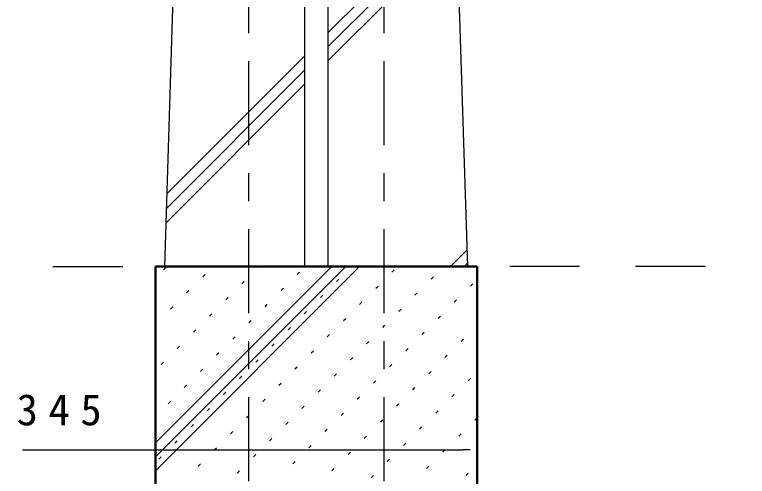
# Model space of a CAD drawing. Units: millimetres, scale not verified. Extents: x -11550 to 6, y -53460 to 8010.
# Drawn here: x -7406 to -6620, y -5593 to -5098 of the extents above; entities that cross this region are included whole.
import ezdxf

# ---------------------------------------------------------------- set-up
doc = ezdxf.new("R2010")
doc.units = ezdxf.units.MM
doc.header["$LTSCALE"] = 30
doc.linetypes.add('USER1', pattern=[4.5, 2.5, -2])
doc.linetypes.add('USER2', pattern=[6, 3, -1, 1, -1])
doc.layers.add('layer1', color=4, linetype='Continuous', lineweight=25)
doc.styles.add('ＭＳ ゴシック', font='')
doc.styles.get('ＭＳ ゴシック').set_extended_font_data('MS Gothic')

msp = doc.modelspace()

# ---------------------------------------------------------------- linework, layer by layer
at = {"layer": 'layer1', "linetype": 'USER2'}
for p, q in [((-7155, -2087.73), (-7155, -6317.73)), ((-7010, -2087.73), (-7010, -6317.73))]:
    msp.add_line(p, q, dxfattribs=at)
at = {"layer": 'layer1', "color": 20}
for p, q in [((-7245, -5367.73), (-7235, -5047.73)), ((-7095, -5047.73), (-7095, -5367.73)), ((-7070, -5047.73), (-7070, -5367.73)), ((-6920, -5367.73), (-6930, -5047.73)), ((-7095, -5367.73), (-7245, -5367.73)), ((-7070, -5367.73), (-6920, -5367.73))]:
    msp.add_line(p, q, dxfattribs=at)
at = {"layer": 'layer1'}
for p, q in [((-7070, -5117.43), (-7000.3, -5047.73)), ((-7070, -5132.43), (-6985.3, -5047.73)), ((-7070, -5147.43), (-6970.3, -5047.73)), ((-7242.57, -5290), (-7095, -5142.43)), ((-7243.05, -5305.48), (-7095, -5157.43)), ((-7243.54, -5320.97), (-7095, -5172.43)), ((-6938.46, -5367.73), (-6920.56, -5349.82)), ((-6923.46, -5367.73), (-6920.1, -5364.37)), ((-7255, -5556.83), (-7065.9, -5367.73)), ((-7255, -5571.83), (-7050.9, -5367.73)), ((-7255, -5586.83), (-7035.9, -5367.73)), ((-7255, -5664.35), (-7255, -5544.35)), ((-6910, -5664.35), (-6910, -5544.35)), ((-7397.56, -5564.35), (-6925, -5564.35)), ((-7247.5, -5564.35), (-7240, -5564.35)), ((-6917.5, -5564.35), (-6925, -5564.35))]:
    msp.add_line(p, q, dxfattribs=at)
at = {"layer": 'layer1', "linetype": 'USER1'}
for p, q in [((-9525, -5367.73), (-7255, -5367.73)), ((-4640, -5367.73), (-6910, -5367.73))]:
    msp.add_line(p, q, dxfattribs=at)
at = {"layer": 'layer1', "color": 5, "lineweight": 50}
for p, q in [((-7255, -5367.73), (-7255, -5767.73)), ((-6910, -5367.73), (-7255, -5367.73)), ((-6910, -5367.73), (-6910, -5767.73))]:
    msp.add_line(p, q, dxfattribs=at)
at = {"layer": 'layer1', "color": 2}
for p, q in [((-7246.31, -5371.36), (-7243.83, -5368.88)), ((-7144.84, -5368.88), (-7143.68, -5367.73)), ((-7102.76, -5376.31), (-7100.29, -5373.83)), ((-7001.29, -5373.83), (-6998.82, -5371.36)), ((-7204.23, -5378.78), (-7201.76, -5376.31)), ((-7060.69, -5383.73), (-7058.22, -5381.26)), ((-6959.22, -5381.26), (-6956.75, -5378.78)), ((-7162.16, -5386.21), (-7159.69, -5383.73)), ((-7018.62, -5391.16), (-7016.14, -5388.68)), ((-6917.15, -5388.68), (-6914.67, -5386.21)), ((-7221.56, -5396.11), (-7219.08, -5393.63)), ((-7120.09, -5393.63), (-7117.61, -5391.16)), ((-7078.02, -5401.05), (-7075.54, -5398.58)), ((-6976.55, -5398.58), (-6974.07, -5396.11)), ((-7179.49, -5403.53), (-7177.01, -5401.05)), ((-7035.94, -5408.48), (-7033.47, -5406)), ((-6934.47, -5406), (-6932, -5403.53)), ((-7238.88, -5413.43), (-7236.41, -5410.95)), ((-7137.41, -5410.95), (-7134.94, -5408.48)), ((-6993.87, -5415.9), (-6991.39, -5413.43)), ((-7196.81, -5420.85), (-7194.33, -5418.38)), ((-7095.34, -5418.38), (-7092.86, -5415.9)), ((-6951.8, -5423.33), (-6949.32, -5420.85)), ((-7255, -5429.55), (-7253.73, -5428.28)), ((-7154.74, -5428.28), (-7152.26, -5425.8)), ((-7053.27, -5425.8), (-7050.79, -5423.33)), ((-7214.13, -5438.18), (-7211.66, -5435.7)), ((-7112.66, -5435.7), (-7110.19, -5433.23)), ((-7011.19, -5433.23), (-7008.72, -5430.75)), ((-7172.06, -5445.6), (-7169.59, -5443.13)), ((-7070.59, -5443.13), (-7068.12, -5440.65)), ((-6969.12, -5440.65), (-6966.65, -5438.18)), ((-6927.05, -5448.08), (-6924.57, -5445.6)), ((-7231.46, -5455.5), (-7228.98, -5453.03)), ((-7129.99, -5453.03), (-7127.51, -5450.55)), ((-7028.52, -5450.55), (-7026.04, -5448.08)), ((-7189.38, -5462.93), (-7186.91, -5460.45)), ((-7087.92, -5460.45), (-7085.44, -5457.98)), ((-6986.45, -5457.98), (-6983.97, -5455.5)), ((-7147.31, -5470.35), (-7144.84, -5467.88)), ((-7045.84, -5467.88), (-7043.37, -5465.4)), ((-6944.37, -5465.4), (-6941.9, -5462.93)), ((-7248.78, -5472.83), (-7246.31, -5470.35)), ((-7105.24, -5477.78), (-7102.76, -5475.3)), ((-7003.77, -5475.3), (-7001.29, -5472.83)), ((-7206.71, -5480.25), (-7204.23, -5477.78)), ((-7164.64, -5487.68), (-7162.16, -5485.2)), ((-7063.17, -5485.2), (-7060.69, -5482.73)), ((-6961.7, -5482.73), (-6959.22, -5480.25)), ((-7122.56, -5495.1), (-7120.09, -5492.63)), ((-7021.09, -5492.63), (-7018.62, -5490.15)), ((-6919.62, -5490.15), (-6917.15, -5487.68)), ((-7224.03, -5497.57), (-7221.56, -5495.1)), ((-7080.49, -5502.52), (-7078.02, -5500.05)), ((-6979.02, -5500.05), (-6976.55, -5497.57)), ((-7181.96, -5505), (-7179.49, -5502.52)), ((-7038.42, -5509.95), (-7035.94, -5507.47)), ((-6936.95, -5507.47), (-6934.47, -5505)), ((-7241.36, -5514.9), (-7238.88, -5512.42)), ((-7139.89, -5512.42), (-7137.41, -5509.95)), ((-6996.34, -5517.37), (-6993.87, -5514.9)), ((-7199.28, -5522.32), (-7196.81, -5519.85)), ((-7097.81, -5519.85), (-7095.34, -5517.37)), ((-6954.27, -5524.8), (-6951.8, -5522.32)), ((-7157.21, -5529.75), (-7154.74, -5527.27)), ((-7055.74, -5527.27), (-7053.27, -5524.8)), ((-7013.67, -5534.7), (-7011.19, -5532.22)), ((-6912.2, -5532.22), (-6910, -5530.02)), ((-7216.61, -5539.65), (-7214.13, -5537.17)), ((-7115.14, -5537.17), (-7112.66, -5534.7)), ((-6971.6, -5542.12), (-6969.12, -5539.65)), ((-7174.54, -5547.07), (-7172.06, -5544.6)), ((-7073.07, -5544.6), (-7070.59, -5542.12)), ((-6929.52, -5549.55), (-6927.05, -5547.07)), ((-7233.93, -5556.97), (-7231.46, -5554.5)), ((-7132.46, -5554.5), (-7129.99, -5552.02)), ((-7030.99, -5552.02), (-7028.52, -5549.55)), ((-7191.86, -5564.4), (-7189.38, -5561.92)), ((-7090.39, -5561.92), (-7087.92, -5559.45)), ((-6988.92, -5559.45), (-6986.45, -5556.97)), ((-7149.79, -5571.82), (-7147.31, -5569.35)), ((-7048.32, -5569.35), (-7045.84, -5566.87)), ((-6946.85, -5566.87), (-6944.37, -5564.4)), ((-7251.26, -5574.3), (-7248.78, -5571.82)), ((-7209.18, -5581.72), (-7206.71, -5579.25)), ((-7107.71, -5579.25), (-7105.24, -5576.77)), ((-7006.24, -5576.77), (-7003.77, -5574.3)), ((-7167.11, -5589.15), (-7164.64, -5586.67)), ((-7065.64, -5586.67), (-7063.17, -5584.2)), ((-6964.17, -5584.2), (-6961.7, -5581.72)), ((-7023.57, -5594.1), (-7021.09, -5591.62)), ((-6922.1, -5591.62), (-6919.62, -5589.15))]:
    msp.add_line(p, q, dxfattribs=at)

# ---------------------------------------------------------------- texts
at = {"layer": 'layer1', "color": 3, "insert": (-7352.5, -5521.5), "char_height": 33.5, "attachment_point": 5, "style": 'ＭＳ ゴシック'}
msp.add_mtext('\\T1.5;345', dxfattribs=at)

doc.saveas('drawing.dxf')
